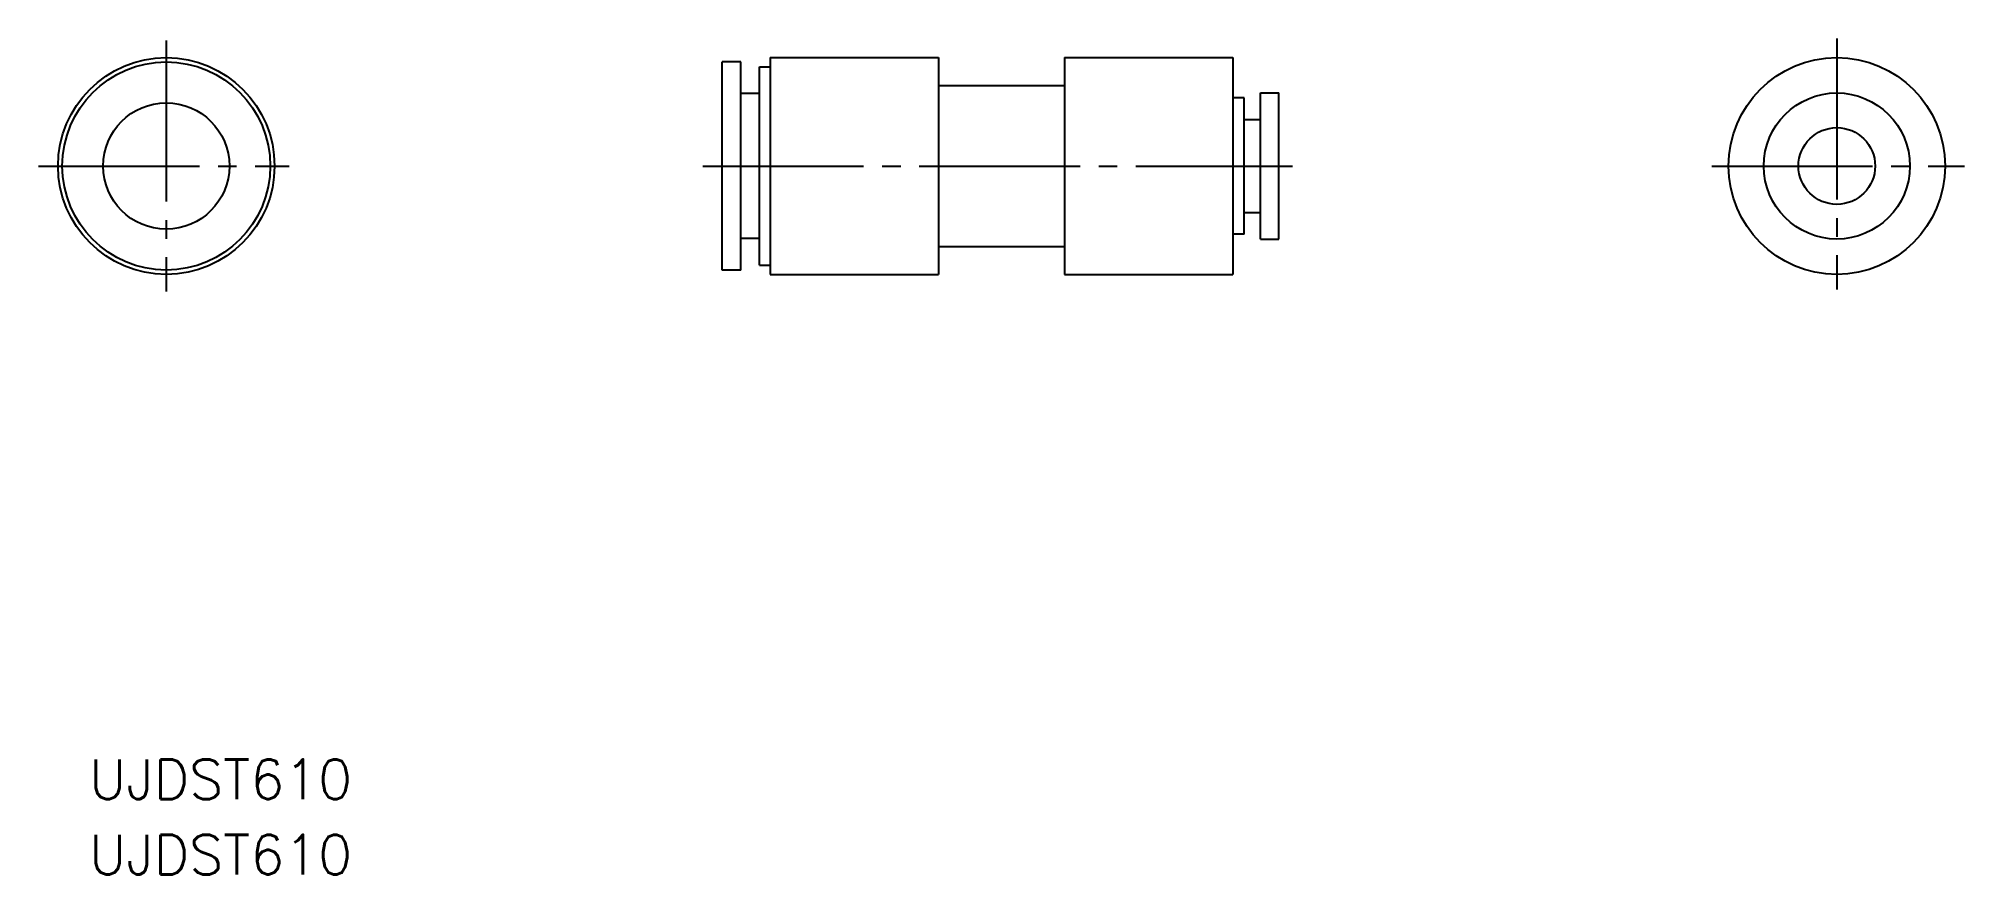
# Model space of a CAD drawing. Extents: x 71 to 227, y 151 to 218.
import ezdxf

# ---------------------------------------------------------------- set-up
doc = ezdxf.new("R2010")
doc.units = 0
doc.linetypes.add('CENTER', pattern=[17.5, 13, -1.5, 1.5, -1.5])
doc.layers.get('0').update_dxf_attribs({"linetype": 'CONTINUOUS'})
doc.layers.add('CENTER', color=1, linetype='CENTER')
doc.styles.get("Standard").update_dxf_attribs({"font": 'txt.shx', "bigfont": '@extfont2.shx'})

msp = doc.modelspace()

# ---------------------------------------------------------------- linework, layer by layer
at = {"color": 7, "linetype": 'CONTINUOUS'}
for p, q in [((126.24, 199.7), (126.24, 216.5)), ((127.74, 216.5), (126.24, 216.5)), ((127.74, 199.7), (127.74, 216.5)), ((130.12, 216.85), (130.12, 199.35)), ((130.12, 216.85), (143.72, 216.85)), ((143.72, 216.85), (143.72, 199.35)), ((153.92, 216.85), (167.52, 216.85)), ((153.92, 216.85), (153.92, 199.35)), ((167.52, 216.85), (167.52, 199.35)), ((129.27, 200.1), (129.27, 216.1)), ((129.27, 216.1), (130.12, 216.1)), ((129.27, 213.95), (127.74, 213.95)), ((143.72, 214.6), (153.92, 214.6)), ((168.42, 213.6), (167.52, 213.6)), ((168.42, 202.6), (168.42, 213.6)), ((169.74, 202.2), (169.74, 214)), ((169.74, 214), (171.24, 214)), ((171.24, 202.2), (171.24, 214)), ((168.42, 211.85), (169.74, 211.85)), ((168.42, 204.35), (169.74, 204.35)), ((168.42, 202.6), (167.52, 202.6)), ((129.27, 202.25), (127.74, 202.25)), ((143.72, 201.6), (153.92, 201.6)), ((169.74, 202.2), (171.24, 202.2)), ((127.74, 199.7), (126.24, 199.7)), ((129.27, 200.1), (130.12, 200.1)), ((130.12, 199.35), (143.72, 199.35)), ((153.92, 199.35), (167.52, 199.35))]:
    msp.add_line(p, q, dxfattribs=at)
for centre, radius in [((81.32, 208.1), 8.75), ((81.32, 208.1), 8.4), ((216.32, 208.1), 8.75), ((216.32, 208.1), 5.9), ((81.32, 208.1), 5.1), ((216.32, 208.1), 3.1)]:
    msp.add_circle(centre, radius, dxfattribs=at)
at = {"layer": 'CENTER', "color": 1, "linetype": 'CENTER'}
for p, q in [((81.32, 218.23), (81.32, 197.97)), ((216.32, 218.39), (216.32, 198.13)), ((71, 208.1), (91.26, 208.1)), ((124.67, 208.1), (172.33, 208.1)), ((206.21, 208.1), (226.64, 208.1))]:
    msp.add_line(p, q, dxfattribs=at)

# ---------------------------------------------------------------- texts
at = {"color": 7, "linetype": 'CONTINUOUS'}
for p in [(75.08, 156.98), (75.08, 150.89)]:
    msp.add_text('UJDST610', height=3.2, dxfattribs=at).set_placement(p)

doc.saveas('drawing.dxf')
